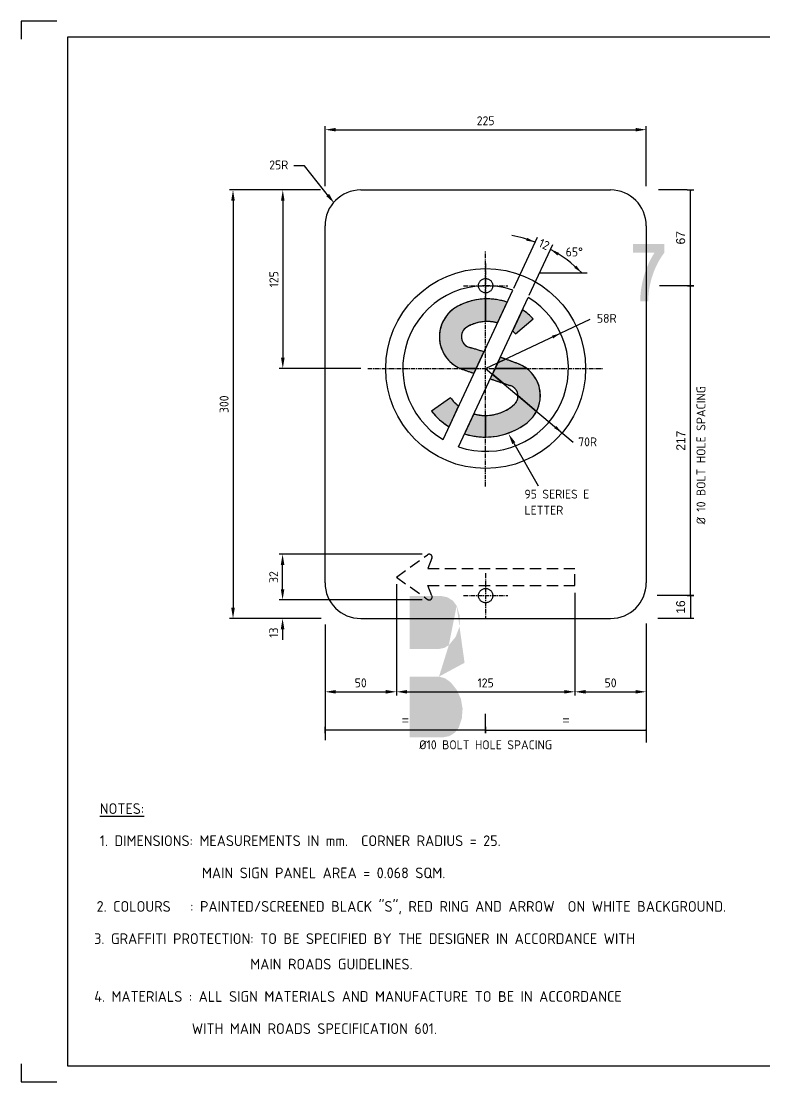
# Model space of a CAD drawing. Extents: x 0 to 1038, y -1303 to 297.
# Drawn here: x 0 to 208.3, y 0 to 297 of the extents above; entities that cross this region are included whole.
import ezdxf
from ezdxf.enums import TextEntityAlignment as Align

# ---------------------------------------------------------------- set-up
doc = ezdxf.new("R2010")
doc.units = 0
for name, pattern in [('CENTER', [2, 1.25, -0.25, 0.25, -0.25]), ('CENTERX2', [101.6, 63.5, -12.7, 12.7, -12.7]), ('HIDDEN', [9.525, 6.35, -3.175])]:
    doc.linetypes.add(name, pattern=pattern)
doc.layers.get('0').update_dxf_attribs({"linetype": 'CONTINUOUS'})
doc.layers.get('DEFPOINTS').update_dxf_attribs({"linetype": 'CONTINUOUS'})
for name, color, linetype in [('CENT25', 1, 'CENTER'), ('L25', 1, 'CONTINUOUS'), ('L35', 3, 'CONTINUOUS'), ('T25', 1, 'CONTINUOUS'), ('T35', 3, 'CONTINUOUS'), ('TBLK25', 1, 'CONTINUOUS'), ('TBLK35', 3, 'CONTINUOUS'), ('TBLK50', 7, 'CONTINUOUS'), ('YELLOW', 40, 'CONTINUOUS')]:
    doc.layers.add(name, color=color, linetype=linetype)
doc.styles.add('ISO', font='iso3098b.shx')
doc.dimstyles.new('2_5', dxfattribs={"dimtxt": 2.5, "dimasz": 0.2, "dimexe": 1.5, "dimexo": 2, "dimgap": 1.5, "dimtad": 1, "dimdec": 0, "dimlfac": 2.5, "dimrnd": 1, "dimdsep": 46, "dimlunit": 6, "dimtxsty": 'Standard', "dimblk": 'SGNDIM', "dimblk1": 'SGNDIM', "dimblk2": 'SGNDIM', "dimsah": 1, "dimcen": 2.5, "dimse1": 1, "dimse2": 1, "dimadec": 0, "dimazin": 0, "dimtfac": 1, "dimtdec": 4, "dimtix": 1, "dimtmove": 0, "dimatfit": 3, "dimldrblk": 'SGNDIM', "dimfxl": 0, "dimtolj": 1, "dimtzin": 0, "dimarcsym": 0})

# ---------------------------------------------------------------- blocks, each defined once
blk = doc.blocks.new('A3BBLK')
at = {"layer": 'TBLK25'}
for p, q in [((10, 297), (0, 297)), ((0, 297), (0, 292)), ((0, 5), (0, 0)), ((0, 0), (10, 0))]:
    blk.add_line(p, q, dxfattribs=at)
at = {"layer": 'TBLK50'}
for p, q in [((415.5, 292.5), (13, 292.5)), ((13, 292.5), (13, 4.5)), ((13, 4.5), (415.5, 4.5))]:
    blk.add_line(p, q, dxfattribs=at)
blk = doc.blocks.new('A3_IN_VTBLK')
blk.add_blockref('A3BBLK', (0, 0))
at = {"color": 4, "style": 'ISO'}
for tag, p in [('MR_DIRECTORATE', (387.63, 68.74)), ('STREET_NAME', (387.63, 62.22)), ('SUBURB_&_POSTCODE', (387.63, 59.22))]:
    blk.add_attdef(tag, text='', height=1.5, dxfattribs=at).set_placement(p, align=Align.CENTER)
at = {"color": 1, "style": 'ISO'}
blk.add_attdef('MR_BRANCH', text='', height=2, dxfattribs=at).set_placement((387.63, 65.34), align=Align.CENTER)
for tag, p in [('FILE_NUMBER', (374.52, 53.49)), ('DESIGNED_/_DRAWN', (374.52, 48.49)), ('VERIFIED', (374.52, 43.49)), ('APPROVED', (374.52, 38.49))]:
    blk.add_attdef(tag, p, '', height=2, dxfattribs=at)
at = {"layer": 'T25', "style": 'ISO'}
blk.add_attdef('LOCAL_AUTHORITY', (370.48, 16.73), '', height=1.25, dxfattribs=at)
at = {"layer": 'TBLK25', "style": 'ISO'}
for tag, p in [('ROAD_SECTION', (384.5, 29.16)), ('SLK', (384.5, 26.11)), ('CHAINAGE', (384.5, 19.21)), ('DRG_TYPE_03', (360.51, 11.5)), ('DRG_TYPE_02', (360.51, 8.36)), ('DRG_TYPE_01', (360.3, 5.42))]:
    blk.add_attdef(tag, text='', height=1.75, dxfattribs=at).set_placement(p, align=Align.CENTER)
at = {"layer": 'TBLK35', "style": 'ISO', "width": 0.9}
for tag, p in [('ROAD_PROJECT&NUMBER', (384.5, 32.23)), ('DRAWING_DESCRIPTION', (384.5, 22.29))]:
    blk.add_attdef(tag, text='', height=2.5, dxfattribs=at).set_placement(p, align=Align.CENTER)
at = {"layer": 'TBLK50', "style": 'ISO'}
blk.add_attdef('DRG_NUMBER', (372.72, 6.02), '', height=5, dxfattribs=at)
blk = doc.blocks.new('A25')
at = {"color": 1, "linetype": 'ByBlock'}
blk.add_solid([(2.5, 0.42), (2.5, -0.42), (0, 0)], dxfattribs=at)
blk = doc.blocks.new('SGNDIM')
for p, q in [((0, 0), (-1, 0)), ((0, 4.5), (0, -4.5))]:
    blk.add_line(p, q)
blk = doc.blocks.new('*D7')
at = {"color": 0, "linetype": 'ByBlock'}
blk.add_line((129.92, 98.51), (85.32, 98.51), dxfattribs=at)
at = {"layer": 'DEFPOINTS', "color": 0, "linetype": 'ByBlock'}
for p in [(85.12, 136.14), (130.12, 136.14), (85.12, 98.51)]:
    blk.add_point(p, dxfattribs=at)
at = {"color": 0, "linetype": 'ByBlock', "xscale": 0.2, "yscale": 0.2, "zscale": 0.2, "rotation": 180}
blk.add_blockref('SGNDIM', (85.12, 98.51), dxfattribs=at)
at = {"color": 0, "linetype": 'ByBlock', "xscale": 0.2, "yscale": 0.2, "zscale": 0.2}
blk.add_blockref('SGNDIM', (130.12, 98.51), dxfattribs=at)
at = {"color": 0, "linetype": 'ByBlock', "insert": (107.62, 101.26), "char_height": 2.5, "attachment_point": 5}
blk.add_mtext('\\A1;=', dxfattribs=at)
blk = doc.blocks.new('*D8')
at = {"color": 0, "linetype": 'ByBlock'}
blk.add_line((130.32, 98.51), (174.92, 98.51), dxfattribs=at)
at = {"layer": 'DEFPOINTS', "color": 0, "linetype": 'ByBlock'}
for p in [(130.12, 136.14), (175.12, 136.14), (175.12, 98.51)]:
    blk.add_point(p, dxfattribs=at)
at = {"color": 0, "linetype": 'ByBlock', "xscale": 0.2, "yscale": 0.2, "zscale": 0.2, "rotation": 180}
blk.add_blockref('SGNDIM', (130.12, 98.51), dxfattribs=at)
at = {"color": 0, "linetype": 'ByBlock', "xscale": 0.2, "yscale": 0.2, "zscale": 0.2}
blk.add_blockref('SGNDIM', (175.12, 98.51), dxfattribs=at)
at = {"color": 0, "linetype": 'ByBlock', "insert": (152.62, 101.26), "char_height": 2.5, "attachment_point": 5}
blk.add_mtext('\\A1;=', dxfattribs=at)
blk = doc.blocks.new('*D9')
at = {"color": 0, "linetype": 'ByBlock'}
blk.add_line((187.52, 135.94), (187.52, 129.94), dxfattribs=at)
at = {"layer": 'DEFPOINTS', "color": 0, "linetype": 'ByBlock'}
for p in [(130.12, 136.14), (130.12, 129.74), (187.52, 129.74)]:
    blk.add_point(p, dxfattribs=at)
at = {"color": 0, "linetype": 'ByBlock', "xscale": 0.2, "yscale": 0.2, "zscale": 0.2}
for p, rotation in [((187.52, 136.14), 90), ((187.52, 129.74), 270)]:
    blk.add_blockref('SGNDIM', p, dxfattribs=dict(at, rotation=rotation))
at = {"color": 0, "linetype": 'ByBlock', "insert": (184.77, 132.94), "char_height": 2.5, "attachment_point": 5, "rotation": 90}
blk.add_mtext('\\A1;16', dxfattribs=at)
blk = doc.blocks.new('*D10')
at = {"color": 0, "linetype": 'ByBlock'}
blk.add_line((188.17, 136.34), (188.17, 222.74), dxfattribs=at)
at = {"layer": 'DEFPOINTS', "color": 0, "linetype": 'ByBlock'}
for p in [(130.12, 222.94), (188.17, 222.94), (130.12, 136.14)]:
    blk.add_point(p, dxfattribs=at)
at = {"color": 0, "linetype": 'ByBlock', "xscale": 0.2, "yscale": 0.2, "zscale": 0.2}
for p, rotation in [((188.17, 222.94), 90), ((188.17, 136.14), 270)]:
    blk.add_blockref('SGNDIM', p, dxfattribs=dict(at, rotation=rotation))
at = {"color": 0, "linetype": 'ByBlock', "insert": (185.42, 179.54), "char_height": 2.5, "attachment_point": 5, "rotation": 90}
blk.add_mtext('\\A1;217', dxfattribs=at)
blk = doc.blocks.new('*D11')
at = {"color": 0, "linetype": 'ByBlock'}
blk.add_line((187.52, 223.14), (187.52, 249.54), dxfattribs=at)
at = {"layer": 'DEFPOINTS', "color": 0, "linetype": 'ByBlock'}
for p in [(130.12, 249.74), (187.52, 249.74), (130.12, 222.94)]:
    blk.add_point(p, dxfattribs=at)
at = {"color": 0, "linetype": 'ByBlock', "xscale": 0.2, "yscale": 0.2, "zscale": 0.2}
for p, rotation in [((187.52, 249.74), 90), ((187.52, 222.94), 270)]:
    blk.add_blockref('SGNDIM', p, dxfattribs=dict(at, rotation=rotation))
at = {"color": 0, "linetype": 'ByBlock', "insert": (184.77, 236.34), "char_height": 2.5, "attachment_point": 5, "rotation": 90}
blk.add_mtext('\\A1;67', dxfattribs=at)
blk = doc.blocks.new('CR')
at = {"layer": 'CENT25'}
for p, q in [((0, 6.25), (0, -6.25)), ((-6.25, 0), (6.25, 0))]:
    blk.add_line(p, q, dxfattribs=at)

msp = doc.modelspace()

# ---------------------------------------------------------------- hatches: boundary and pattern name
at = {"layer": 'L25', "linetype": 'CENTERX2'}
h = msp.add_hatch(color=256, dxfattribs=at)
h.paths.add_polyline_path([(143.46, 213.61, 0.056624), (140.44, 216.2), (137.66, 210.24, -0.027022), (138.51, 209.42)])
h.paths.add_polyline_path([(136.14, 218.33, 0.086947), (130.12, 219.23), (130.12, 212.9, -0.076711), (133.43, 212.51)])
h.paths.add_polyline_path([(130.12, 219.23, 0.115706), (122.33, 217.2, 0.631036), (123.03, 199.74), (127.47, 199.74), (129.65, 204.41, 0.006128), (125.6, 205.64, -0.652386), (124.84, 211.31, -0.128365), (130.12, 212.9)])
h.paths.add_polyline_path([(127.47, 199.74), (123.03, 199.74, 0.018421), (123.69, 199.49, 0.000469), (126.85, 198.4)])
h.paths.add_polyline_path([(134.23, 202.89), (133.51, 201.34), (135.7, 202.37, 0.002258)])
h.paths.add_polyline_path([(139.31, 201.03, 0.005572), (135.7, 202.37), (133.51, 201.34), (132.77, 199.74), (141.64, 199.74, 0.070022)])
h.paths.add_polyline_path([(141.64, 199.74), (132.77, 199.74), (132.02, 198.14), (135, 195.64, 0.00031), (137.09, 194.94, -0.313613), (139.19, 192.12), (144.39, 187.75, 0.365169)])
h.paths.add_polyline_path([(132.02, 198.14), (131.42, 196.85, 0.000532), (135, 195.64)])
h.paths.add_polyline_path([(144.39, 187.75), (139.19, 192.12, -0.219456), (138.19, 189.74, -0.185303), (130.12, 186.59), (130.12, 180.55, 0.164687), (141.75, 184.57, 0.109415)])
h.paths.add_polyline_path([(130.12, 186.59, -0.068813), (126.84, 187.03), (124.23, 181.43, 0.078093), (130.12, 180.55)])
h.paths.add_polyline_path([(122.55, 189.2, -0.068043), (120.29, 191.56), (114.98, 187.78, 0.085817), (119.87, 183.43)])
at = {"layer": 'TBLK25', "linetype": 'CENTERX2'}
h = msp.add_hatch(color=256, dxfattribs=at)
h.paths.add_polyline_path([(175.68, 218.57), (175.67, 218.57)], flags=16)
edge = h.paths.add_edge_path()
edge.add_line((175.69, 219.04), (175.68, 218.57))
edge.add_line((173.44, 218.57), (175.68, 218.57))
edge.add_line((173.44, 218.57), (173.45, 219.07))
edge.add_line((173.45, 219.07), (173.47, 219.56))
edge.add_line((173.47, 219.56), (173.49, 220.06))
edge.add_line((173.49, 220.06), (173.52, 220.55))
edge.add_line((173.52, 220.55), (173.57, 221.05))
edge.add_line((173.57, 221.05), (173.63, 221.53))
edge.add_line((173.63, 221.53), (173.69, 222.03))
edge.add_line((173.69, 222.03), (173.77, 222.52))
edge.add_line((173.77, 222.52), (173.85, 223))
edge.add_line((173.85, 223), (173.94, 223.49))
edge.add_line((173.94, 223.49), (174.05, 223.97))
edge.add_line((174.05, 223.97), (174.16, 224.46))
edge.add_line((174.16, 224.46), (174.28, 224.94))
edge.add_line((174.28, 224.94), (174.41, 225.42))
edge.add_line((174.41, 225.42), (174.55, 225.89))
edge.add_line((174.55, 225.89), (174.7, 226.37))
edge.add_line((174.7, 226.37), (174.85, 226.84))
edge.add_line((174.85, 226.84), (175.02, 227.3))
edge.add_line((175.02, 227.3), (175.2, 227.76))
edge.add_line((175.2, 227.76), (175.39, 228.22))
edge.add_line((175.39, 228.22), (175.57, 228.68))
edge.add_line((175.57, 228.68), (175.78, 229.13))
edge.add_line((175.78, 229.13), (175.99, 229.58))
edge.add_line((175.99, 229.58), (176.21, 230.03))
edge.add_line((176.21, 230.03), (176.44, 230.46))
edge.add_line((176.44, 230.46), (176.67, 230.9))
edge.add_line((176.67, 230.9), (176.92, 231.33))
edge.add_line((176.92, 231.33), (177.18, 231.75))
edge.add_line((177.18, 231.75), (177.44, 232.17))
edge.add_line((177.44, 232.17), (171.36, 232.17))
edge.add_line((171.36, 232.17), (171.36, 234.57))
edge.add_line((171.36, 234.57), (180.16, 234.57))
edge.add_line((180.16, 234.57), (180.16, 232.17))
edge.add_line((180.16, 232.17), (179.88, 231.79))
edge.add_line((179.88, 231.79), (179.62, 231.4))
edge.add_line((179.62, 231.4), (179.36, 231.01))
edge.add_line((179.36, 231.01), (179.11, 230.61))
edge.add_line((179.11, 230.61), (178.87, 230.21))
edge.add_line((178.87, 230.21), (178.64, 229.8))
edge.add_line((178.64, 229.8), (178.41, 229.39))
edge.add_line((178.41, 229.39), (178.2, 228.97))
edge.add_line((178.2, 228.97), (177.99, 228.55))
edge.add_line((177.99, 228.55), (177.79, 228.13))
edge.add_line((177.79, 228.13), (177.6, 227.7))
edge.add_line((177.6, 227.7), (177.42, 227.27))
edge.add_line((177.42, 227.27), (177.24, 226.83))
edge.add_line((177.24, 226.83), (177.08, 226.39))
edge.add_line((177.08, 226.39), (176.92, 225.95))
edge.add_line((176.92, 225.95), (176.78, 225.5))
edge.add_line((176.78, 225.5), (176.64, 225.05))
edge.add_line((176.64, 225.05), (176.51, 224.6))
edge.add_line((176.51, 224.6), (176.39, 224.15))
edge.add_line((176.39, 224.15), (176.28, 223.69))
edge.add_line((176.28, 223.69), (176.18, 223.23))
edge.add_line((176.18, 223.23), (176.09, 222.77))
edge.add_line((176.09, 222.77), (176, 222.31))
edge.add_line((176, 222.31), (175.93, 221.85))
edge.add_line((175.93, 221.85), (175.87, 221.38))
edge.add_line((175.87, 221.38), (175.81, 220.92))
edge.add_line((175.81, 220.92), (175.76, 220.45))
edge.add_line((175.76, 220.45), (175.73, 219.98))
edge.add_line((175.73, 219.98), (175.7, 219.51))
edge.add_line((175.7, 219.51), (175.69, 219.04))
edge = h.paths.add_edge_path(flags=16)
edge.add_line((180.16, 232.17), (180.15, 232.17))
edge.add_line((173.44, 218.57), (173.43, 218.57))
at = {"layer": 'YELLOW'}
h = msp.add_hatch(color=256, dxfattribs=at)
h.paths.add_polyline_path([(117.6, 136.05), (117.62, 136.05)], flags=16)
edge = h.paths.add_edge_path()
edge.add_line((108.83, 136.05), (117.62, 136.05))
edge.add_line((119.4, 135.69), (117.62, 136.05))
edge.add_line((119.4, 135.69), (120.92, 134.73))
edge.add_line((120.92, 134.73), (122.01, 133.29))
edge.add_line((122.01, 133.29), (122.88, 130.43))
edge.add_line((122.88, 130.43), (122.78, 127.41))
edge.add_line((122.78, 127.41), (121.72, 124.6))
edge.add_line((121.72, 124.6), (119.81, 122.28))
edge.add_line((119.81, 122.28), (118.55, 121.51))
edge.add_line((118.55, 121.51), (117.08, 121.2))
edge.add_line((117.08, 121.2), (108.83, 121.2))
edge.add_line((108.83, 121.2), (108.83, 136.05))
h.paths.add_polyline_path([(118.86, 112.93), (117.08, 113.49), (108.83, 113.49), (108.83, 96.46), (118.17, 96.46), (119.94, 96.79), (121.49, 97.75), (122.57, 99.19), (123.45, 101.79), (123.66, 104.52), (123.19, 107.2), (122.06, 109.71), (120.36, 111.84)])
edge = h.paths.add_edge_path()
edge.add_line((124.22, 117.33), (124.2, 117.33))
edge.add_line((117.08, 113.49), (117.06, 113.49))
edge.add_line((119.81, 122.28), (119.79, 122.28))
edge.add_line((122.01, 133.29), (121.98, 133.29))

# ---------------------------------------------------------------- linework, layer by layer
at = {"layer": 'CENT25'}
for p, q in [((130.12, 166.74), (130.12, 232.74)), ((97.12, 199.74), (163.12, 199.74))]:
    msp.add_line(p, q, dxfattribs=at)
at = {"layer": 'L25', "linetype": 'CENTERX2'}
for p, q in [((186.62, 249.74), (178.51, 249.74)), ((186.62, 222.94), (178.85, 222.94)), ((186.62, 136.14), (178.18, 136.14)), ((186.62, 129.74), (178.35, 129.74)), ((130.12, 99.41), (130.12, 103.01))]:
    msp.add_line(p, q, dxfattribs=at)
for points in [[(130.12, 219.23, 0.115706), (122.33, 217.2, 0.631036), (123.03, 199.74), (127.47, 199.74), (129.65, 204.41, 0.006128), (125.6, 205.64, -0.652386), (124.84, 211.31, -0.128365), (130.12, 212.9)], [(136.14, 218.33, 0.086947), (130.12, 219.23), (130.12, 212.9, -0.076711), (133.43, 212.51)], [(143.46, 213.61, 0.056624), (140.44, 216.2), (137.66, 210.24, -0.027022), (138.51, 209.42)], [(139.31, 201.03, 0.005572), (135.7, 202.37), (133.51, 201.34), (132.77, 199.74), (141.64, 199.74, 0.070022)], [(134.23, 202.89), (133.51, 201.34), (135.7, 202.37, 0.002258)], [(127.47, 199.74), (123.03, 199.74, 0.018421), (123.69, 199.49, 0.000469), (126.85, 198.4)], [(141.64, 199.74), (132.77, 199.74), (132.02, 198.14), (135, 195.64, 0.00031), (137.09, 194.94, -0.313613), (139.19, 192.12), (144.39, 187.75, 0.365169)], [(132.02, 198.14), (131.42, 196.85, 0.000532), (135, 195.64)], [(122.55, 189.2, -0.068043), (120.29, 191.56), (114.98, 187.78, 0.085817), (119.87, 183.43)], [(144.39, 187.75), (139.19, 192.12, -0.219456), (138.19, 189.74, -0.185303), (130.12, 186.59), (130.12, 180.55, 0.164687), (141.75, 184.57, 0.109415)], [(130.12, 186.59, -0.068813), (126.84, 187.03), (124.23, 181.43, 0.078093), (130.12, 180.55)]]:
    msp.add_lwpolyline(points, format="xyb", close=True, dxfattribs=at)
for centre in [(130.12, 222.94), (130.12, 136.14)]:
    msp.add_circle(centre, 2, dxfattribs=at)
at = {"layer": 'L35'}
for p, q in [((95.12, 249.74), (165.12, 249.74)), ((85.12, 139.74), (85.12, 239.74)), ((175.12, 239.74), (175.12, 139.74)), ((118.19, 179.84), (137.7, 221.67)), ((122.54, 177.81), (142.05, 219.64)), ((138.51, 209.42), (143.46, 213.61)), ((120.29, 191.56), (114.98, 187.78)), ((95.12, 129.74), (165.12, 129.74))]:
    msp.add_line(p, q, dxfattribs=at)
at = {"layer": 'L35', "linetype": 'HIDDEN', "ltscale": 0.5}
for p, q in [((105.12, 141.34), (113.85, 147.59)), ((115.06, 146.65), (113.92, 143.74)), ((113.92, 143.74), (155.12, 143.74)), ((155.12, 138.94), (155.12, 143.74)), ((105.12, 141.34), (113.85, 135.09)), ((115.06, 136.04), (113.92, 138.94)), ((113.92, 138.94), (155.12, 138.94))]:
    msp.add_line(p, q, dxfattribs=at)
at = {"layer": 'L35'}
msp.add_circle((130.12, 199.74), 28, dxfattribs=at)
for centre, radius, start, end in [((95.12, 239.74), 10, 90, 180), ((165.12, 239.74), 10, 0, 90), ((130.12, 199.74), 23.2, 70.9378, 239.0622), ((126.84, 208.64), 9.68, 117.7874, 251.0224), ((130.55, 201.61), 17.63, 71.51, 117.7874), ((130.12, 199.74), 23.2, 250.9378, 59.0622), ((130.55, 201.61), 17.63, 42.8941, 55.8575), ((126.47, 208.64), 3.13, 121.362, 253.8415), ((130.52, 201.99), 10.91, 74.5567, 121.362), ((130.52, 201.99), 10.91, 42.9168, 49.1083), ((77.55, 39.82), 172.63, 72.4371, 73.8415), ((77.55, 39.82), 172.63, 69.0387, 70.8332), ((701.66, 1880.17), 1777.28, 251.02237, 251.1299), ((135.9, 192.12), 9.55, 307.7978, 69.0387), ((701.66, 1880.17), 1777.28, 251.28556, 251.47852), ((136.11, 192.02), 3.08, 312.3194, 71.4785), ((130.05, 198.67), 12.08, 216.0865, 231.6569), ((129.99, 199.73), 19.19, 218.5376, 238.1574), ((130.05, 198.67), 12.08, 254.5814, 312.3194), ((129.99, 199.73), 19.19, 252.5288, 307.7978), ((95.12, 139.74), 10, 180, 270), ((165.12, 139.74), 10, 270, 0)]:
    msp.add_arc(centre, radius, start, end, dxfattribs=at)
at = {"layer": 'L35', "linetype": 'HIDDEN', "ltscale": 0.5}
for centre, start, end in [((114.32, 146.94), 338.5117, 125.5884), ((114.32, 135.74), 234.4116, 21.4883)]:
    msp.add_arc(centre, 0.8, start, end, dxfattribs=at)
at = {"layer": 'T25'}
for p, q in [((85.12, 250.82), (85.12, 267.62)), ((175.12, 250.82), (175.12, 267.62)), ((88.12, 266.62), (172.12, 266.62)), ((85.12, 250.82), (85.12, 260.5)), ((79.4, 256.53), (76.4, 256.53)), ((86.45, 247.57), (79.4, 256.53)), ((83.85, 249.74), (58.34, 249.74)), ((83.69, 249.74), (72.29, 249.74)), ((59.34, 246.74), (59.34, 132.74)), ((73.29, 246.74), (73.29, 202.74)), ((137.98, 222.28), (144.61, 236.49)), ((142.33, 220.25), (148.96, 234.46)), ((145.27, 226.54), (158.59, 226.54)), ((130.12, 199.74), (159.45, 213.53)), ((95.12, 199.74), (72.29, 199.74)), ((130.12, 199.74), (154.65, 179.12)), ((138.01, 178.84), (144.81, 166.87)), ((112.32, 147.74), (72.23, 147.74)), ((73.23, 140.94), (73.23, 144.8)), ((73.23, 137.94), (73.23, 144.74)), ((73.23, 137.94), (73.23, 140.94)), ((105.12, 139.34), (105.12, 108.21)), ((105.12, 139.34), (105.12, 108.21)), ((155.12, 136.94), (155.12, 108.21)), ((155.12, 136.94), (155.12, 108.21)), ((112.32, 134.94), (72.23, 134.94)), ((112.32, 134.94), (72.23, 134.94)), ((84.05, 129.74), (58.34, 129.74)), ((83.87, 129.74), (72.23, 129.74)), ((85.12, 128.06), (85.12, 95.62)), ((175.12, 128.33), (175.12, 94.98)), ((73.23, 126.74), (73.23, 123.74)), ((88.12, 109.21), (102.12, 109.21)), ((108.12, 109.21), (152.12, 109.21)), ((158.12, 109.21), (172.12, 109.21))]:
    msp.add_line(p, q, dxfattribs=at)
for start, end in [(68.6211, 78.8195), (44.8536, 61.3789)]:
    msp.add_arc((130.12, 199.74), 38, start, end, dxfattribs=at)
for points in [[(88.12, 267.12), (88.12, 266.12), (85.12, 266.62)], [(172.12, 267.12), (172.12, 266.12), (175.12, 266.62)], [(58.84, 246.74), (59.84, 246.74), (59.34, 249.74)], [(72.79, 246.74), (73.79, 246.74), (73.29, 249.74)], [(86.25, 248.66), (85.47, 248.03), (87.74, 246.01)], [(72.79, 202.74), (73.79, 202.74), (73.29, 199.74)], [(137.57, 178.59), (138.44, 179.08), (136.53, 181.44)], [(72.73, 144.74), (73.73, 144.74), (73.23, 147.74)], [(72.73, 137.94), (73.73, 137.94), (73.23, 134.94)], [(72.73, 137.94), (73.73, 137.94), (73.23, 134.94)], [(58.84, 132.74), (59.84, 132.74), (59.34, 129.74)], [(72.73, 126.74), (73.73, 126.74), (73.23, 129.74)], [(88.12, 109.71), (88.12, 108.71), (85.12, 109.21)], [(102.12, 109.71), (102.12, 108.71), (105.12, 109.21)], [(108.12, 109.71), (108.12, 108.71), (105.12, 109.21)], [(152.12, 109.71), (152.12, 108.71), (155.12, 109.21)], [(158.12, 109.71), (158.12, 108.71), (155.12, 109.21)], [(172.12, 109.71), (172.12, 108.71), (175.12, 109.21)]]:
    msp.add_solid(points, dxfattribs=at)

# ---------------------------------------------------------------- block references
at = {"layer": 'L25'}
msp.add_blockref('A3_IN_VTBLK', (0, 0), dxfattribs=at)
at = {"layer": 'L25', "linetype": 'CENTERX2'}
for p in [(130.12, 222.94), (130.12, 136.14)]:
    msp.add_blockref('CR', p, dxfattribs=at)
at = {"layer": 'L35'}
for p, rotation in [((143.97, 235.13), 161.0333624741261), ((148.32, 233.1), 327.8443527237935), ((157.06, 226.54), 137.2586217889769)]:
    msp.add_blockref('A25', p, dxfattribs=dict(at, rotation=rotation))
at = {"layer": 'T25'}
for p, rotation in [((151.11, 209.61), 205.1797625934582), ((151.55, 181.72), 139.9442306194128)]:
    msp.add_blockref('A25', p, dxfattribs=dict(at, rotation=rotation))

# ---------------------------------------------------------------- texts
at = {"layer": 'T25', "color": 3, "style": 'ISO'}
for s, p in [('225', (130.12, 269.12)), ('50', (95.12, 111.71)), ('125', (130.12, 111.71)), ('50', (165.12, 111.71)), ('%%C10 BOLT HOLE SPACING', (130.12, 94.37))]:
    msp.add_text(s, height=2.5, dxfattribs=at).set_placement(p, align=Align.MIDDLE_CENTER)
msp.add_text('25R', height=2.5, dxfattribs=at).set_placement((74.82, 256.75), align=Align.MIDDLE_RIGHT)
for s, p in [('125', (70.79, 224.74)), ('%%C 10 BOLT HOLE SPACING', (190.45, 175.47)), ('300', (56.84, 189.74)), ('32', (70.73, 141.34)), ('13', (70.73, 125.77))]:
    msp.add_text(s, height=2.5, rotation=90, dxfattribs=at).set_placement(p, align=Align.MIDDLE_CENTER)
for s, p in [('%%UNOTES:', (22.02, 75)), ('1. DIMENSIONS: MEASUREMENTS IN mm.  CORNER RADIUS = 25. ', (22.02, 66)), ('MAIN SIGN PANEL AREA = 0.068 SQM.', (50.65, 57)), ('2. COLOURS   : PAINTED/SCREENED BLACK "S", RED RING AND ARROW  ON WHITE BACKGROUND.', (21.13, 47.61)), ('3. GRAFFITI PROTECTION: TO BE SPECIFIED BY THE DESIGNER IN ACCORDANCE WITH', (20.47, 38.58)), ('                        MAIN ROADS GUIDELINES.', (20.47, 31.45)), ('4. MATERIALS : ALL SIGN MATERIALS AND MANUFACTURE TO BE IN ACCORDANCE ', (20.47, 22.39)), ('               WITH MAIN ROADS SPECIFICATION 601.', (20.47, 13.39))]:
    msp.add_text(s, height=3, dxfattribs=at).set_placement(p)
at = {"layer": 'T35', "style": 'ISO'}
msp.add_text('12', height=2.5, rotation=335.753, dxfattribs=at).set_placement((144.71, 233.94))
for s, p in [('65%%d', (152.55, 231.14)), ('58R', (161.29, 212.54)), ('70R', (156.05, 177.95)), ('95 SERIES E', (141, 163.32)), ('LETTER', (141, 158.82))]:
    msp.add_text(s, height=2.5, dxfattribs=at).set_placement(p)

# ---------------------------------------------------------------- dimensions: what is measured, and where the dimension line sits
at = {"layer": 'L25', "linetype": 'CENTERX2'}
for base, p1, p2, picture, middle in [((187.52, 249.74), (130.12, 222.94), (130.12, 249.74), '*D11', (184.77, 236.34)), ((187.52, 129.74), (130.12, 136.14), (130.12, 129.74), '*D9', (184.77, 132.94))]:
    dim = msp.add_linear_dim(base=base, p1=p1, p2=p2, angle=90, dimstyle='2_5', dxfattribs=at)
    dim.commit()
    dim.dimension.update_dxf_attribs({"geometry": picture, "text_midpoint": middle})
dim = msp.add_linear_dim(base=(187.52, 222.94), p1=(129.48, 136.14), p2=(129.48, 222.94), angle=90, dimstyle='2_5', dxfattribs=at)
dim.commit()
dim.dimension.update_dxf_attribs({"geometry": '*D10', "text_midpoint": (184.77, 179.54), "insert": (-0.64, 0)})
for base, p2, picture, middle in [((85.12, 98.51), (85.12, 136.14), '*D7', (107.62, 101.26)), ((175.12, 98.51), (175.12, 136.14), '*D8', (152.62, 101.26))]:
    dim = msp.add_linear_dim(base=base, p1=(130.12, 136.14), p2=p2, text='=', dimstyle='2_5', dxfattribs=at)
    dim.commit()
    dim.dimension.update_dxf_attribs({"geometry": picture, "text_midpoint": middle})

doc.saveas('drawing.dxf')
